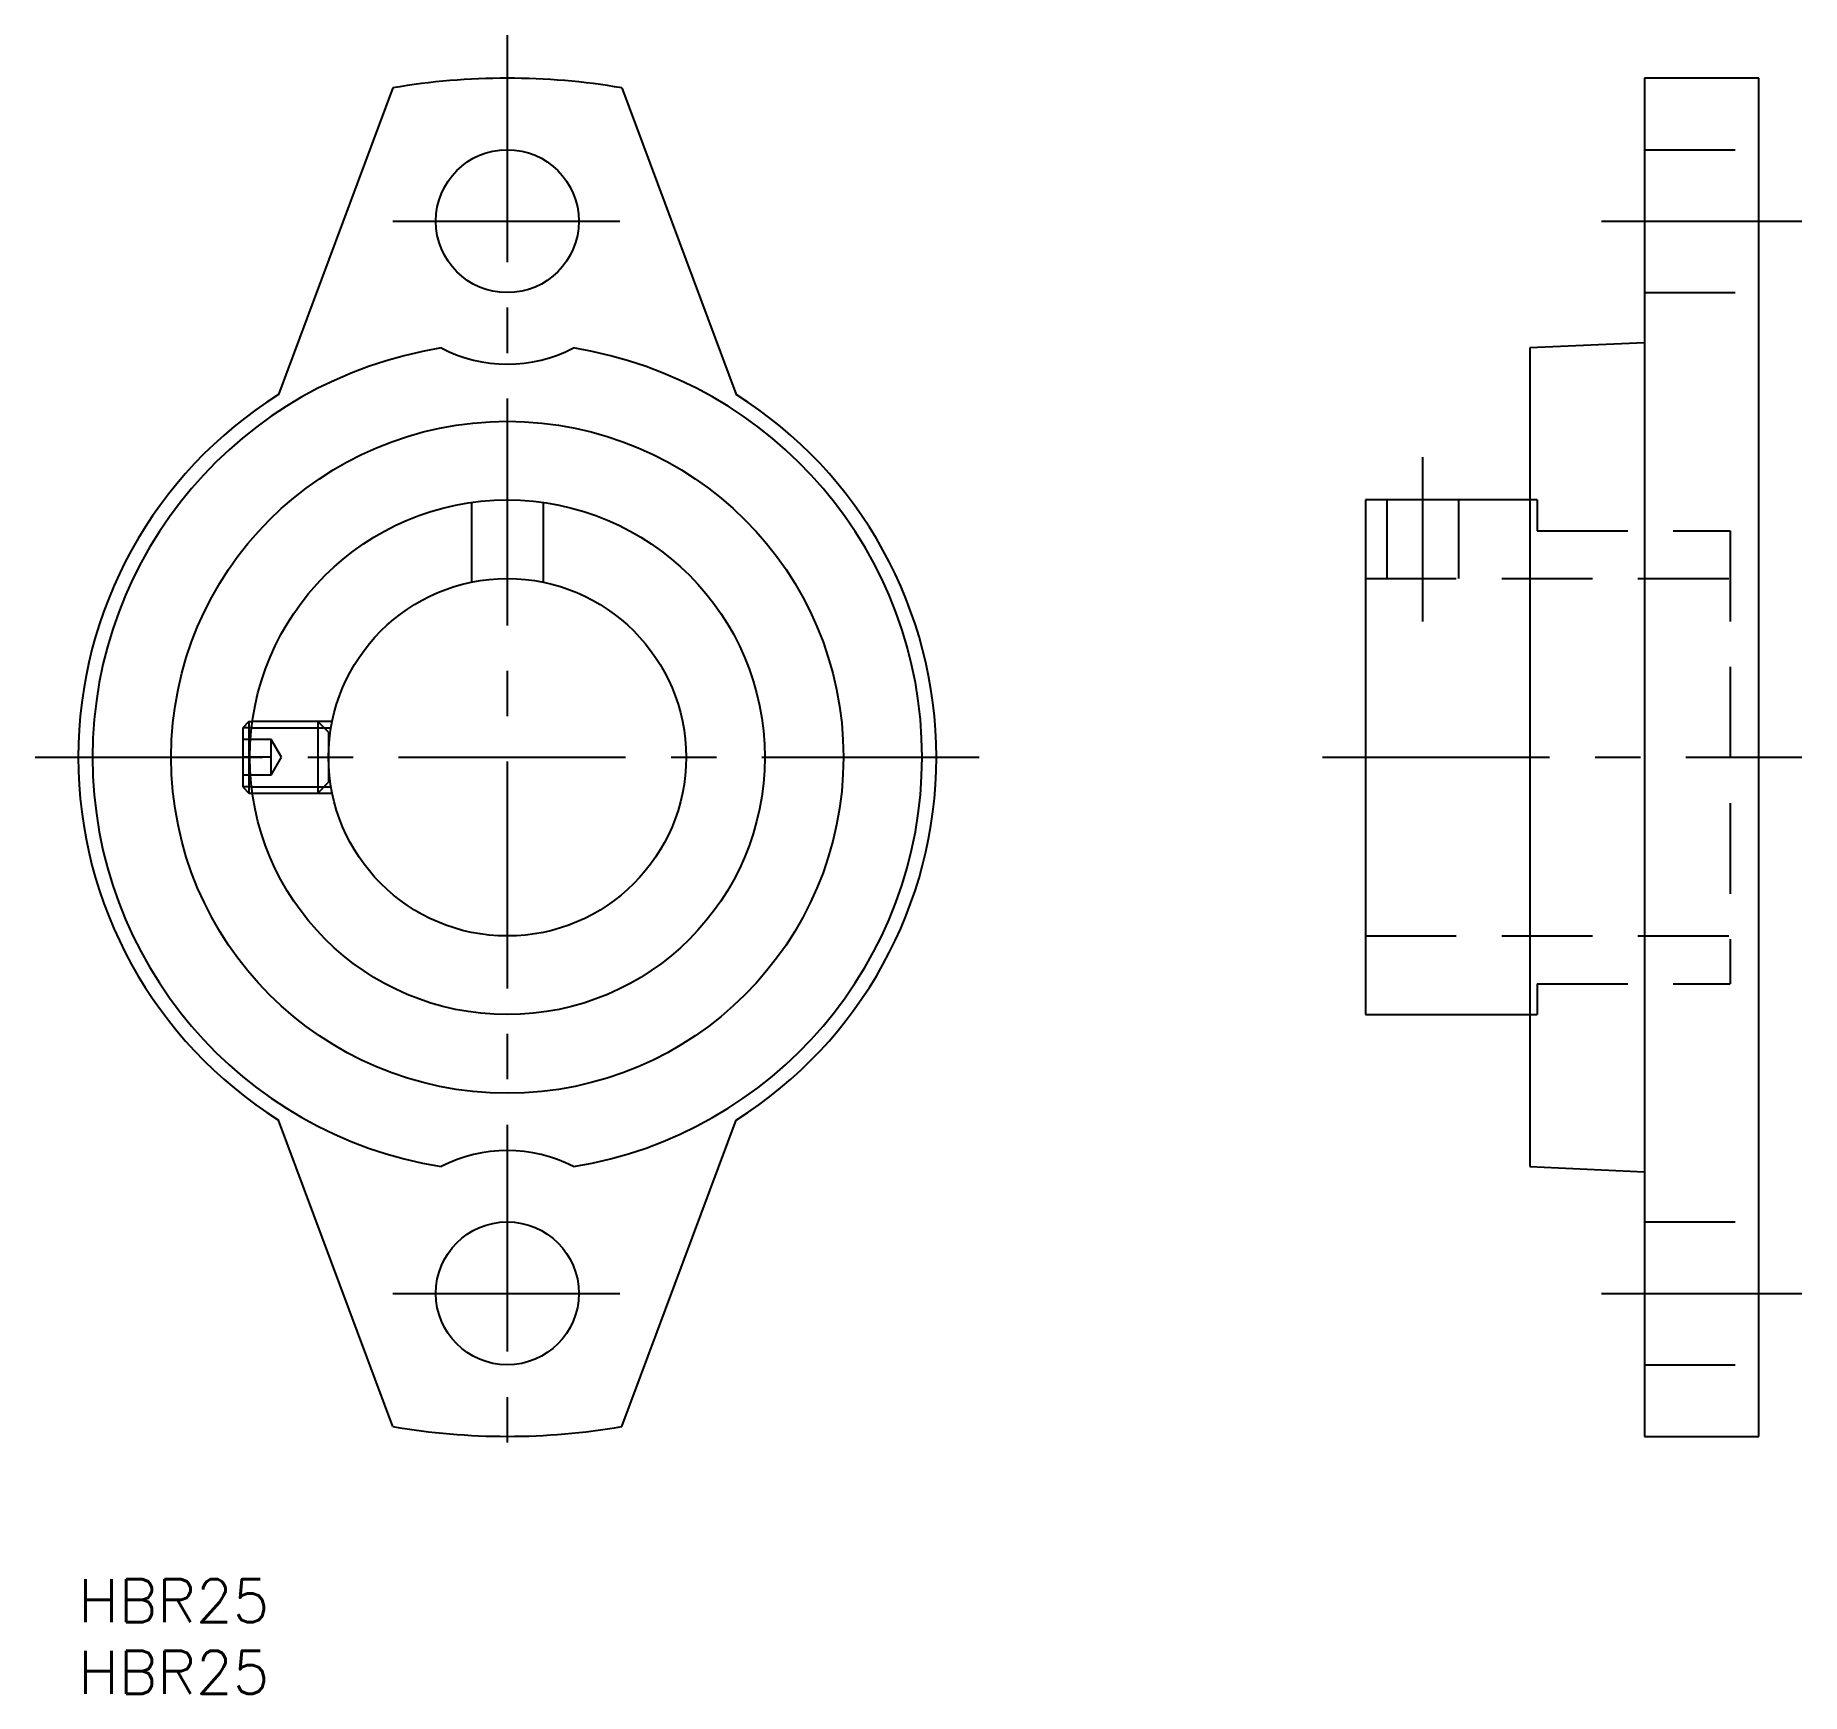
# Model space of a CAD drawing. Extents: x -3 to 120, y -8 to 108.
import ezdxf

# ---------------------------------------------------------------- set-up
doc = ezdxf.new("R2010")
doc.units = 0
doc.header["$LTSCALE"] = 0.5
doc.linetypes.add('CENTER', pattern=[50.8, 31.75, -6.35, 6.35, -6.35])
doc.linetypes.add('DASHED', pattern=[19.05, 12.7, -6.35])
for name, color, linetype in [('MSM_CENTER', 1, 'CENTER'), ('MSM_CONTINUOUS', 7, 'CONTINUOUS'), ('MSM_DASHED', 4, 'DASHED'), ('MSM_NARROW', 5, 'CONTINUOUS'), ('MSM_PART_NUMBER', 7, 'CONTINUOUS')]:
    doc.layers.add(name, color=color, linetype=linetype)
doc.styles.get("Standard").update_dxf_attribs({"font": 'txt.shx', "height": 3, "bigfont": 'bigfont.shx'})

# ---------------------------------------------------------------- blocks, each defined once
blk = doc.blocks.new('*U5')
at = {"layer": 'MSM_PART_NUMBER'}
blk.add_text('HBR25', height=3, dxfattribs=at).set_placement((0, -3))
blk = doc.blocks.new('*U6')
at = {"layer": 'MSM_PART_NUMBER'}
blk.add_text('HBR25', height=3, dxfattribs=at).set_placement((0, -8))

msp = doc.modelspace()

# ---------------------------------------------------------------- linework, layer by layer
at = {"layer": 'MSM_CENTER'}
for p, q in [((30, 108), (30, 7)), ((22, 95), (38, 95)), ((106.5, 95), (120.5, 95)), ((94, 78.5), (94, 67)), ((-3, 57.5), (63, 57.5)), ((87, 57.5), (120.5, 57.5)), ((22, 20), (38, 20)), ((106.5, 20), (120.5, 20))]:
    msp.add_line(p, q, dxfattribs=at)
at = {"layer": 'MSM_CONTINUOUS'}
for p, q in [((109.5, 105), (109.5, 10)), ((117.5, 105), (109.5, 105)), ((117.5, 10), (117.5, 105)), ((22, 104.32), (14, 82.88)), ((38, 104.32), (46, 82.88)), ((109.5, 86.5), (101.5, 86.13)), ((101.5, 86.13), (101.5, 28.87)), ((101.5, 75.5), (90, 75.5)), ((90, 75.5), (90, 39.5)), ((11.93, 60), (11.5, 59.57)), ((11.5, 59.57), (11.5, 55.43)), ((11.93, 60), (11.93, 55)), ((11.93, 60), (12.17, 60)), ((11.5, 55.43), (11.93, 55)), ((11.93, 55), (12.17, 55)), ((90, 39.5), (101.5, 39.5)), ((22, 10.68), (14, 32.12)), ((38, 10.68), (46, 32.12)), ((101.5, 28.87), (109.5, 28.5)), ((109.5, 10), (117.5, 10))]:
    msp.add_line(p, q, dxfattribs=at)
for centre, radius in [((30, 95), 5), ((30, 57.5), 23.5), ((30, 57.5), 18), ((30, 57.5), 12.5), ((30, 20), 5)]:
    msp.add_circle(centre, radius, dxfattribs=at)
for centre, radius, start, end in [((30, 57.5), 47.5, 80.304, 99.696), ((30, 57.5), 29, 99.1623, 260.8377), ((30, 95), 10, 242.4987, 297.5013), ((30, 57.5), 29, 279.1623, 80.8377), ((30, 57.5), 30, 122.231, 237.769), ((30, 57.5), 30, 302.231, 57.769), ((30, 20), 10, 62.4987, 117.5013), ((30, 57.5), 47.5, 260.304, 279.696)]:
    msp.add_arc(centre, radius, start, end, dxfattribs=at)
at = {"layer": 'MSM_DASHED'}
for p, q in [((109.5, 100), (117.5, 100)), ((109.5, 90), (117.5, 90)), ((91.5, 75.5), (91.5, 70)), ((96.5, 75.5), (96.5, 70)), ((102, 75.5), (101.5, 75.5)), ((102, 75.5), (102, 73.35)), ((27.5, 75.33), (27.5, 69.75)), ((32.5, 75.33), (32.5, 69.75)), ((102, 73.35), (115.5, 73.35)), ((115.5, 73.35), (115.5, 41.65)), ((90, 70), (115.5, 70)), ((12.12, 59.57), (17.67, 59.57)), ((17.75, 60), (12.17, 60)), ((17.5, 59.25), (16.75, 60)), ((16.75, 60), (16.75, 55)), ((13.5, 58.75), (11.5, 58.75)), ((13.5, 56.25), (13.5, 58.75)), ((14.22, 57.5), (13.5, 58.75)), ((17.5, 59.25), (17.5, 55.75)), ((13.5, 57.5), (11.5, 57.5)), ((13.5, 56.25), (14.22, 57.5)), ((13.5, 56.25), (11.5, 56.25)), ((16.75, 55), (17.5, 55.75)), ((12.12, 55.43), (17.67, 55.43)), ((12.17, 55), (17.75, 55)), ((90, 45), (115.5, 45)), ((102, 41.65), (115.5, 41.65)), ((102, 41.65), (102, 39.5)), ((101.5, 39.5), (102, 39.5)), ((109.5, 25), (117.5, 25)), ((109.5, 15), (117.5, 15))]:
    msp.add_line(p, q, dxfattribs=at)
at = {"layer": 'MSM_NARROW'}
for p, q in [((12.12, 59.57), (11.5, 59.57)), ((12.12, 55.43), (11.5, 55.43))]:
    msp.add_line(p, q, dxfattribs=at)

# ---------------------------------------------------------------- block references
at = {"layer": 'MSM_CONTINUOUS'}
for name in ['*U5', '*U6']:
    msp.add_blockref(name, (0, 0), dxfattribs=at)

doc.saveas('drawing.dxf')
